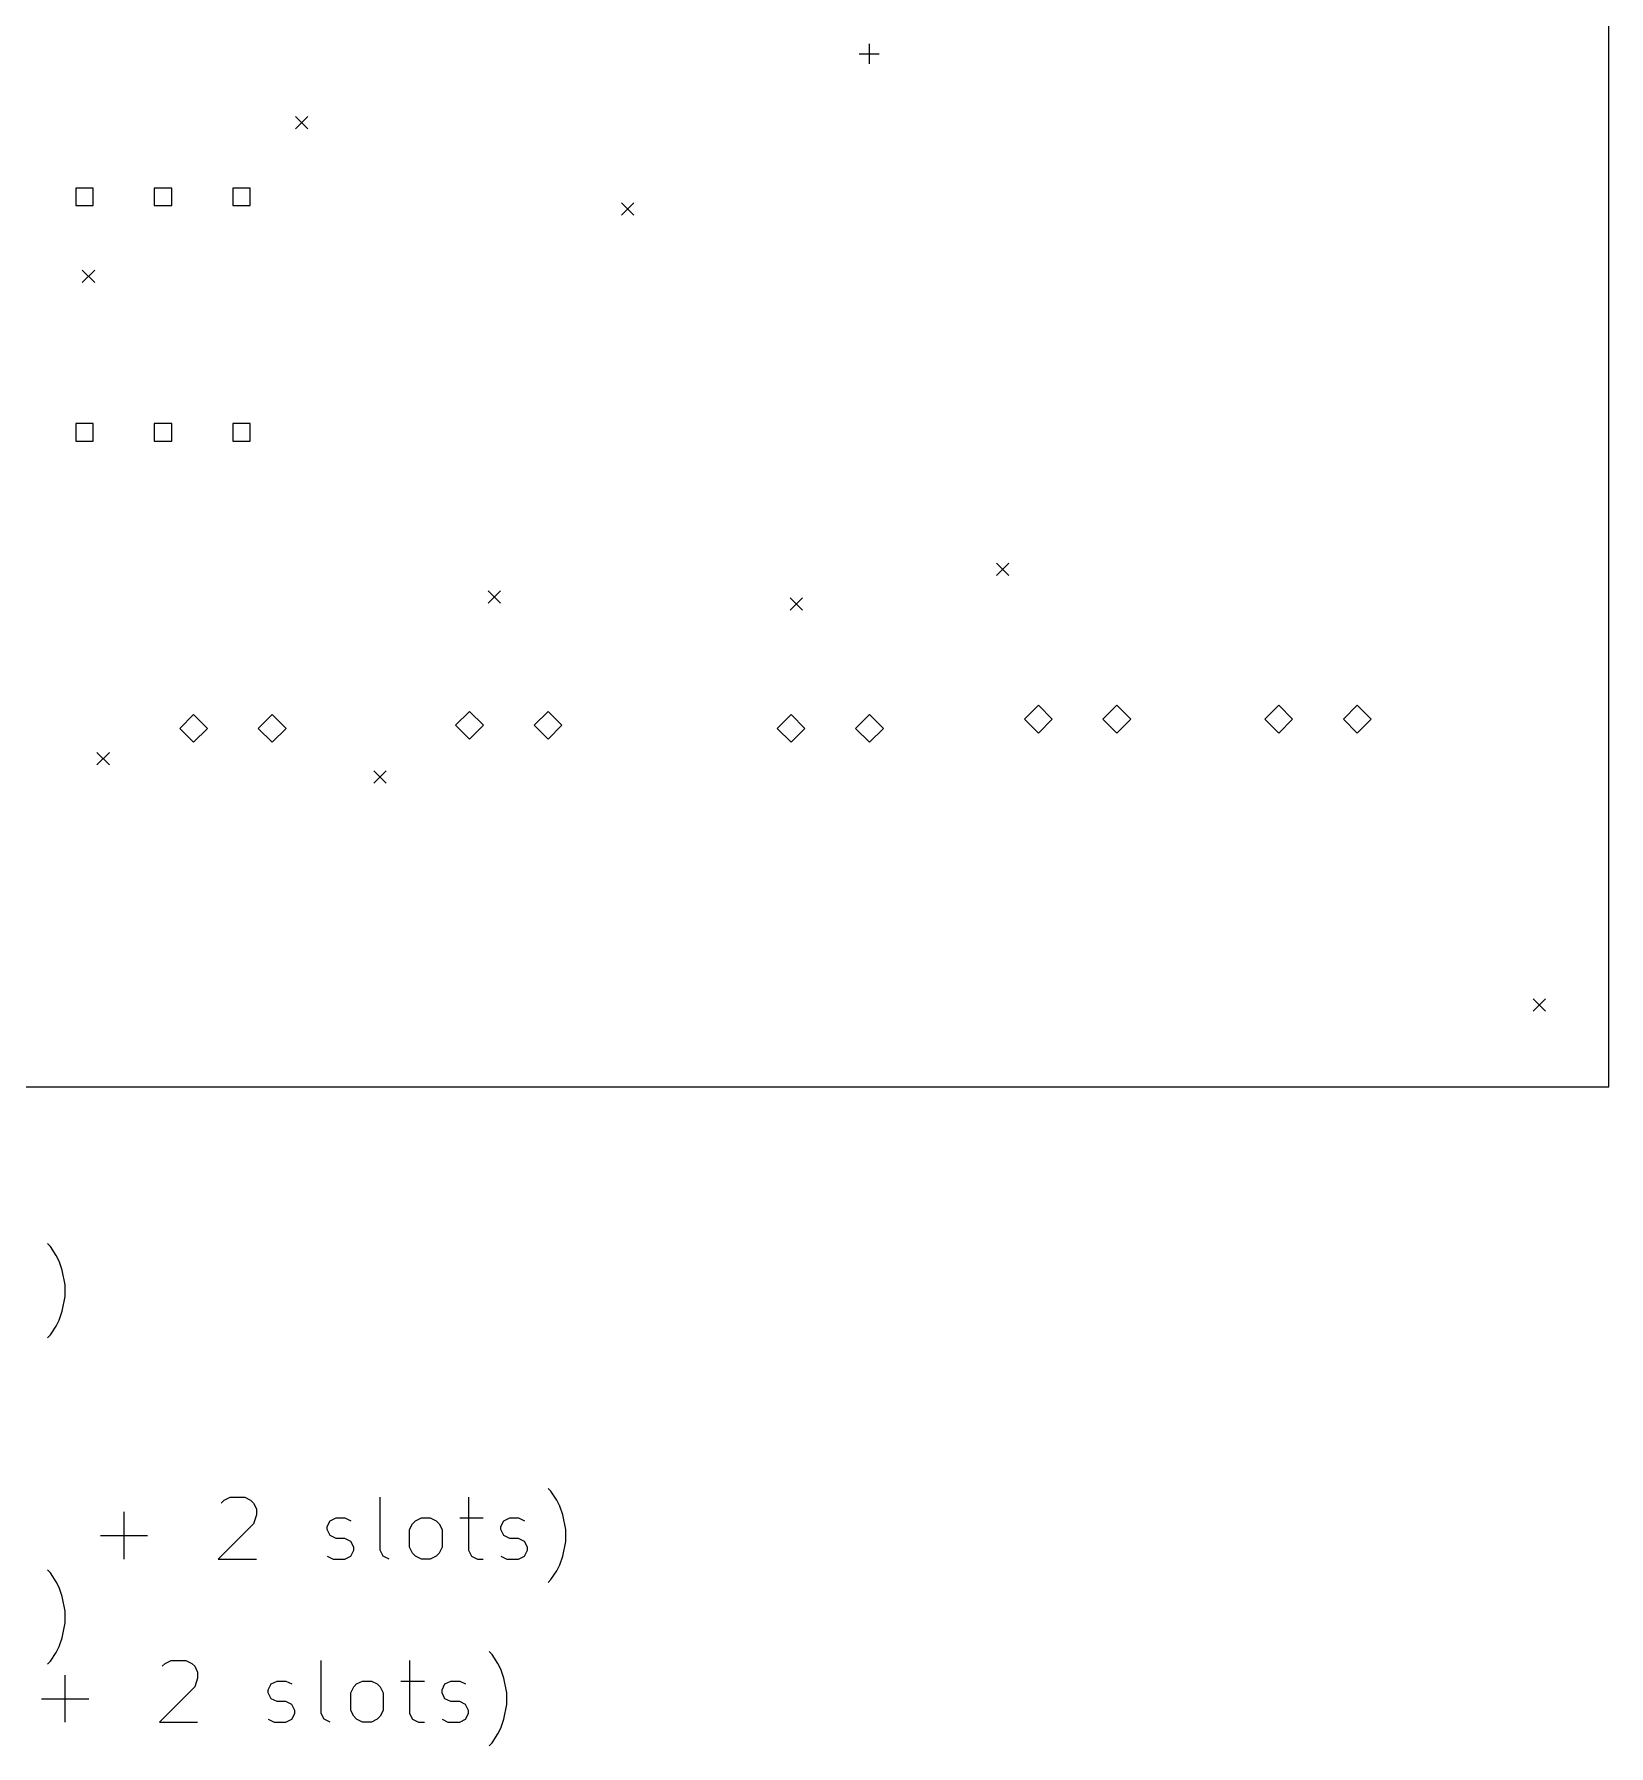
# Model space of a CAD drawing. Extents: x -2 to 100, y -33 to 100.
# Drawn here: x 49.1 to 100, y -21.3 to 34 of the extents above; entities that cross this region are included whole.
import ezdxf

# ---------------------------------------------------------------- set-up
doc = ezdxf.new("R2010")
doc.units = 0
doc.layers.add('BLACK', color=7, linetype='CONTINUOUS')

msp = doc.modelspace()

# ---------------------------------------------------------------- linework, layer by layer
at = {"layer": 'BLACK', "linetype": 'CONTINUOUS'}
for p, q in [((100.025, -0.025), (100.025, 100.175)), ((75.775, 33.4), (76.425, 33.4)), ((76.1, 33.725), (76.1, 33.075)), ((57.55, 31.375), (57.95, 30.975)), ((57.95, 31.375), (57.55, 30.975)), ((51.0028, 29.0578), (50.4372, 29.0578)), ((50.4372, 29.0578), (50.4372, 28.4922)), ((51.0028, 28.4922), (51.0028, 29.0578)), ((53.5428, 29.0578), (52.9772, 29.0578)), ((52.9772, 29.0578), (52.9772, 28.4922)), ((53.5428, 28.4922), (53.5428, 29.0578)), ((56.0828, 29.0578), (55.5172, 29.0578)), ((55.5172, 29.0578), (55.5172, 28.4922)), ((56.0828, 28.4922), (56.0828, 29.0578)), ((50.4372, 28.4922), (51.0028, 28.4922)), ((52.9772, 28.4922), (53.5428, 28.4922)), ((55.5172, 28.4922), (56.0828, 28.4922)), ((68.0883, 28.5843), (68.4883, 28.1843)), ((68.4883, 28.5843), (68.0883, 28.1843)), ((50.65, 26.4), (51.05, 26)), ((51.05, 26.4), (50.65, 26)), ((51.0028, 21.4378), (50.4372, 21.4378)), ((50.4372, 21.4378), (50.4372, 20.8722)), ((51.0028, 20.8722), (51.0028, 21.4378)), ((53.5428, 21.4378), (52.9772, 21.4378)), ((52.9772, 21.4378), (52.9772, 20.8722)), ((53.5428, 20.8722), (53.5428, 21.4378)), ((56.0828, 21.4378), (55.5172, 21.4378)), ((55.5172, 21.4378), (55.5172, 20.8722)), ((56.0828, 20.8722), (56.0828, 21.4378)), ((50.4372, 20.8722), (51.0028, 20.8722)), ((52.9772, 20.8722), (53.5428, 20.8722)), ((55.5172, 20.8722), (56.0828, 20.8722)), ((80.225, 16.925), (80.625, 16.525)), ((80.625, 16.925), (80.225, 16.525)), ((63.775, 16.025), (64.175, 15.625)), ((64.175, 16.025), (63.775, 15.625)), ((73.55, 15.8), (73.95, 15.4)), ((73.95, 15.8), (73.55, 15.4)), ((81.575, 12.325), (81.125, 11.875)), ((82.025, 11.875), (81.575, 12.325)), ((84.115, 12.325), (83.665, 11.875)), ((84.565, 11.875), (84.115, 12.325)), ((89.35, 12.325), (88.9, 11.875)), ((89.8, 11.875), (89.35, 12.325)), ((91.89, 12.325), (91.44, 11.875)), ((92.34, 11.875), (91.89, 12.325)), ((54.25, 12.025), (53.8, 11.575)), ((54.7, 11.575), (54.25, 12.025)), ((56.79, 12.025), (56.34, 11.575)), ((57.24, 11.575), (56.79, 12.025)), ((63.175, 12.125), (62.725, 11.675)), ((62.725, 11.675), (63.175, 11.225)), ((63.625, 11.675), (63.175, 12.125)), ((63.175, 11.225), (63.625, 11.675)), ((65.715, 12.125), (65.265, 11.675)), ((65.265, 11.675), (65.715, 11.225)), ((66.165, 11.675), (65.715, 12.125)), ((65.715, 11.225), (66.165, 11.675)), ((73.575, 12.025), (73.125, 11.575)), ((74.025, 11.575), (73.575, 12.025)), ((76.115, 12.025), (75.665, 11.575)), ((76.565, 11.575), (76.115, 12.025)), ((81.125, 11.875), (81.575, 11.425)), ((81.575, 11.425), (82.025, 11.875)), ((83.665, 11.875), (84.115, 11.425)), ((84.115, 11.425), (84.565, 11.875)), ((88.9, 11.875), (89.35, 11.425)), ((89.35, 11.425), (89.8, 11.875)), ((91.44, 11.875), (91.89, 11.425)), ((91.89, 11.425), (92.34, 11.875)), ((53.8, 11.575), (54.25, 11.125)), ((54.25, 11.125), (54.7, 11.575)), ((56.34, 11.575), (56.79, 11.125)), ((56.79, 11.125), (57.24, 11.575)), ((73.125, 11.575), (73.575, 11.125)), ((73.575, 11.125), (74.025, 11.575)), ((75.665, 11.575), (76.115, 11.125)), ((76.115, 11.125), (76.565, 11.575)), ((51.125, 10.8), (51.525, 10.4)), ((51.525, 10.8), (51.125, 10.4)), ((60.075, 10.2), (60.475, 9.8)), ((60.475, 10.2), (60.075, 9.8)), ((97.575, 2.825), (97.975, 2.425)), ((97.975, 2.825), (97.575, 2.425)), ((-0.05, -0.025), (100.025, -0.025)), ((49.619, -5.18928), (49.5238, -5.09405)), ((49.8095, -5.475), (49.619, -5.18928)), ((49.9048, -5.66548), (49.8095, -5.475)), ((50, -5.95119), (49.9048, -5.66548)), ((50.0952, -6.42738), (50, -5.95119)), ((50.0952, -6.80833), (50.0952, -6.42738)), ((50, -7.28452), (50.0952, -6.80833)), ((49.8095, -7.76071), (49.9048, -7.57024)), ((49.9048, -7.57024), (50, -7.28452)), ((49.5238, -8.14167), (49.619, -8.04643)), ((49.619, -8.04643), (49.8095, -7.76071)), ((65.8095, -13.1093), (65.7143, -13.014)), ((66, -13.395), (65.8095, -13.1093)), ((52, -15.2998), (52, -13.776)), ((55.1429, -13.4902), (55.2381, -13.395)), ((55.2381, -13.395), (55.4286, -13.2998)), ((55.4286, -13.2998), (55.9048, -13.2998)), ((55.9048, -13.2998), (56.0952, -13.395)), ((56.0952, -13.395), (56.1905, -13.4902)), ((56.1905, -13.4902), (56.2857, -13.6807)), ((56.2857, -13.6807), (56.2857, -13.8712)), ((60.2857, -15.014), (60.2857, -13.2998)), ((63.1429, -13.2998), (63.1429, -15.014)), ((66.0952, -13.5855), (66, -13.395)), ((66.1905, -13.8712), (66.0952, -13.5855)), ((56.1905, -14.1569), (55.0476, -15.2998)), ((56.2857, -13.8712), (56.1905, -14.1569)), ((58.5714, -14.2521), (58.6667, -14.0617)), ((58.5714, -14.3474), (58.5714, -14.2521)), ((58.6667, -14.5379), (58.5714, -14.3474)), ((58.6667, -14.0617), (58.8571, -13.9664)), ((58.8571, -13.9664), (59.1429, -13.9664)), ((59.1429, -13.9664), (59.3333, -14.0617)), ((61.2381, -14.3474), (61.3333, -14.1569)), ((61.2381, -14.9188), (61.2381, -14.3474)), ((61.3333, -14.1569), (61.4286, -14.0617)), ((61.4286, -14.0617), (61.619, -13.9664)), ((61.619, -13.9664), (61.9048, -13.9664)), ((61.9048, -13.9664), (62.0952, -14.0617)), ((62.0952, -14.0617), (62.1905, -14.1569)), ((62.1905, -14.1569), (62.2857, -14.3474)), ((62.2857, -14.3474), (62.2857, -14.9188)), ((62.8571, -13.9664), (63.619, -13.9664)), ((64.1905, -14.2521), (64.2857, -14.0617)), ((64.1905, -14.3474), (64.1905, -14.2521)), ((64.2857, -14.5379), (64.1905, -14.3474)), ((64.2857, -14.0617), (64.4762, -13.9664)), ((64.4762, -13.9664), (64.7619, -13.9664)), ((64.7619, -13.9664), (64.9524, -14.0617)), ((66.2857, -14.3474), (66.1905, -13.8712)), ((66.2857, -14.7283), (66.2857, -14.3474)), ((51.2381, -14.5379), (52.7619, -14.5379)), ((58.8571, -14.6331), (58.6667, -14.5379)), ((59.1429, -14.6331), (58.8571, -14.6331)), ((59.3333, -14.7283), (59.1429, -14.6331)), ((59.4286, -14.9188), (59.3333, -14.7283)), ((59.4286, -15.014), (59.4286, -14.9188)), ((61.3333, -15.1093), (61.2381, -14.9188)), ((62.2857, -14.9188), (62.1905, -15.1093)), ((64.4762, -14.6331), (64.2857, -14.5379)), ((64.7619, -14.6331), (64.4762, -14.6331)), ((64.9524, -14.7283), (64.7619, -14.6331)), ((65.0476, -14.9188), (64.9524, -14.7283)), ((65.0476, -15.014), (65.0476, -14.9188)), ((66.1905, -15.2045), (66.2857, -14.7283)), ((55.0476, -15.2998), (56.2857, -15.2998)), ((58.5714, -15.2045), (58.7619, -15.2998)), ((58.7619, -15.2998), (59.1429, -15.2998)), ((59.1429, -15.2998), (59.3333, -15.2045)), ((59.3333, -15.2045), (59.4286, -15.014)), ((60.381, -15.2045), (60.2857, -15.014)), ((60.5714, -15.2998), (60.381, -15.2045)), ((61.4286, -15.2045), (61.3333, -15.1093)), ((61.619, -15.2998), (61.4286, -15.2045)), ((61.9048, -15.2998), (61.619, -15.2998)), ((62.0952, -15.2045), (61.9048, -15.2998)), ((62.1905, -15.1093), (62.0952, -15.2045)), ((63.1429, -15.014), (63.2381, -15.2045)), ((63.2381, -15.2045), (63.4286, -15.2998)), ((63.4286, -15.2998), (63.619, -15.2998)), ((64.1905, -15.2045), (64.381, -15.2998)), ((64.381, -15.2998), (64.7619, -15.2998)), ((64.7619, -15.2998), (64.9524, -15.2045)), ((64.9524, -15.2045), (65.0476, -15.014)), ((66, -15.6807), (66.0952, -15.4902)), ((66.0952, -15.4902), (66.1905, -15.2045)), ((49.619, -15.7493), (49.5238, -15.654)), ((49.8095, -16.035), (49.619, -15.7493)), ((49.9048, -16.2255), (49.8095, -16.035)), ((65.7143, -16.0617), (65.8095, -15.9664)), ((65.8095, -15.9664), (66, -15.6807)), ((50, -16.5112), (49.9048, -16.2255)), ((50.0952, -16.9874), (50, -16.5112)), ((50.0952, -17.3683), (50.0952, -16.9874)), ((50, -17.8445), (50.0952, -17.3683)), ((49.8095, -18.3207), (49.9048, -18.1302)), ((49.9048, -18.1302), (50, -17.8445)), ((49.5238, -18.7017), (49.619, -18.6064)), ((49.619, -18.6064), (49.8095, -18.3207)), ((53.2381, -18.7702), (53.3333, -18.675)), ((53.3333, -18.675), (53.5238, -18.5798)), ((53.5238, -18.5798), (54, -18.5798)), ((54, -18.5798), (54.1905, -18.675)), ((54.1905, -18.675), (54.2857, -18.7702)), ((54.2857, -18.7702), (54.381, -18.9607)), ((58.381, -20.294), (58.381, -18.5798)), ((61.2381, -18.5798), (61.2381, -20.294)), ((63.9048, -18.3893), (63.8095, -18.294)), ((64.0952, -18.675), (63.9048, -18.3893)), ((64.1905, -18.8655), (64.0952, -18.675)), ((50.0952, -20.5798), (50.0952, -19.056)), ((54.381, -19.1512), (54.2857, -19.4369)), ((54.381, -18.9607), (54.381, -19.1512)), ((56.6667, -19.5321), (56.7619, -19.3417)), ((56.7619, -19.3417), (56.9524, -19.2464)), ((56.9524, -19.2464), (57.2381, -19.2464)), ((57.2381, -19.2464), (57.4286, -19.3417)), ((59.4286, -19.4369), (59.5238, -19.3417)), ((59.5238, -19.3417), (59.7143, -19.2464)), ((59.7143, -19.2464), (60, -19.2464)), ((60, -19.2464), (60.1905, -19.3417)), ((60.1905, -19.3417), (60.2857, -19.4369)), ((60.9524, -19.2464), (61.7143, -19.2464)), ((62.2857, -19.5321), (62.381, -19.3417)), ((62.381, -19.3417), (62.5714, -19.2464)), ((62.5714, -19.2464), (62.8571, -19.2464)), ((62.8571, -19.2464), (63.0476, -19.3417)), ((64.2857, -19.1512), (64.1905, -18.8655)), ((64.381, -19.6274), (64.2857, -19.1512)), ((49.3333, -19.8179), (50.8571, -19.8179)), ((54.2857, -19.4369), (53.1429, -20.5798)), ((56.6667, -19.6274), (56.6667, -19.5321)), ((56.7619, -19.8179), (56.6667, -19.6274)), ((56.9524, -19.9131), (56.7619, -19.8179)), ((57.2381, -19.9131), (56.9524, -19.9131)), ((57.4286, -20.0083), (57.2381, -19.9131)), ((59.3333, -19.6274), (59.4286, -19.4369)), ((59.3333, -20.1988), (59.3333, -19.6274)), ((60.2857, -19.4369), (60.381, -19.6274)), ((60.381, -19.6274), (60.381, -20.1988)), ((62.2857, -19.6274), (62.2857, -19.5321)), ((62.381, -19.8179), (62.2857, -19.6274)), ((62.5714, -19.9131), (62.381, -19.8179)), ((62.8571, -19.9131), (62.5714, -19.9131)), ((63.0476, -20.0083), (62.8571, -19.9131)), ((64.381, -20.0083), (64.381, -19.6274)), ((56.6667, -20.4845), (56.8571, -20.5798)), ((57.2381, -20.5798), (57.4286, -20.4845)), ((57.5238, -20.1988), (57.4286, -20.0083)), ((57.4286, -20.4845), (57.5238, -20.294)), ((57.5238, -20.294), (57.5238, -20.1988)), ((58.4762, -20.4845), (58.381, -20.294)), ((58.6667, -20.5798), (58.4762, -20.4845)), ((59.4286, -20.3893), (59.3333, -20.1988)), ((59.5238, -20.4845), (59.4286, -20.3893)), ((59.7143, -20.5798), (59.5238, -20.4845)), ((60.1905, -20.4845), (60, -20.5798)), ((60.2857, -20.3893), (60.1905, -20.4845)), ((60.381, -20.1988), (60.2857, -20.3893)), ((61.2381, -20.294), (61.3333, -20.4845)), ((61.3333, -20.4845), (61.5238, -20.5798)), ((62.2857, -20.4845), (62.4762, -20.5798)), ((62.8571, -20.5798), (63.0476, -20.4845)), ((63.1429, -20.1988), (63.0476, -20.0083)), ((63.0476, -20.4845), (63.1429, -20.294)), ((63.1429, -20.294), (63.1429, -20.1988)), ((64.1905, -20.7702), (64.2857, -20.4845)), ((64.2857, -20.4845), (64.381, -20.0083)), ((53.1429, -20.5798), (54.381, -20.5798)), ((56.8571, -20.5798), (57.2381, -20.5798)), ((60, -20.5798), (59.7143, -20.5798)), ((61.5238, -20.5798), (61.7143, -20.5798)), ((62.4762, -20.5798), (62.8571, -20.5798)), ((63.9048, -21.2464), (64.0952, -20.9607)), ((64.0952, -20.9607), (64.1905, -20.7702)), ((63.8095, -21.3417), (63.9048, -21.2464))]:
    msp.add_line(p, q, dxfattribs=at)

doc.saveas('drawing.dxf')
